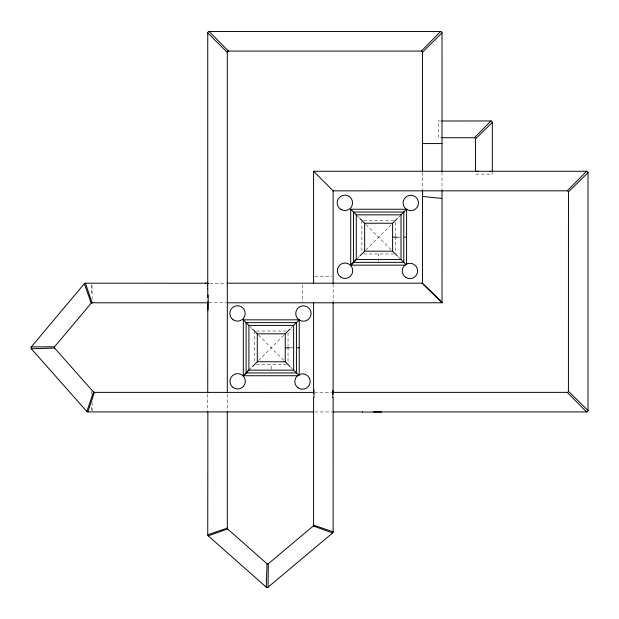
<?xml version="1.0" encoding="UTF-8"?>
<svg xmlns="http://www.w3.org/2000/svg" width="619" height="619" viewBox="0 0 619 619"><rect width="100%" height="100%" fill="white"/><g stroke="black" fill="none" stroke-linecap="round" stroke-linejoin="round"><path stroke-width="0.46" stroke-dasharray="3.1 2.32" d="M271.269 369.21L271.269 364.552M378.642 261.419L378.642 253.968M357.271 258.572L359.353 256.498M365.899 249.944L391.386 224.457M398.605 217.238L400.013 215.83M249.898 369.156L251.306 367.748M258.525 360.529L284.013 335.041M290.667 328.387L292.64 326.414M441.099 120.96L438.345 120.96L438.345 137.728L442.012 137.728M363.794 220.434L393.498 220.434M397.274 237.201L400.075 237.201M363.74 253.968L395.417 253.968M314.808 276.794L331.923 276.794M209.725 283.231L225.935 283.2M208.711 302.792L226.113 302.784M256.421 331.018L286.117 331.018M290.829 347.785L295.487 347.785M256.367 364.552L288.036 364.552M314.522 392.376L332.217 392.369M314.808 411.937L331.923 411.937M357.271 215.83L359.353 217.903M365.899 224.457L391.386 249.944M398.04 256.599L400.013 258.572M249.898 326.414L251.871 328.387M258.525 335.041L284.013 360.529M290.667 367.183L292.64 369.156M492.322 171.262L492.322 174.117L475.554 174.117L475.554 172.214M442.012 172.198L442.012 189.894M422.452 172.198L422.452 189.894M395.417 222.345L395.417 235.762M395.417 236.721L395.417 252.049M361.875 220.434L361.875 252.049M333.146 284.113L333.146 301.848M302.467 285.057L302.467 301.855M288.036 332.929L288.036 346.346M288.036 347.305L288.036 362.633M254.502 331.018L254.502 362.633M227.312 394.233L227.312 411.001M207.744 394.233L207.744 411.001M92.099 285.653L92.099 299.116M92.099 402.582L92.099 411.001M91.21 284.454L91.21 294.427M91.21 391.301L91.21 395.054M91.21 407.248L91.21 411.001"/><path stroke-width="0.93" d="M207.752 283.889L207.744 285.746M333.123 394.411L333.146 302.776M313.609 397.638L313.585 411.906L87.859 411.937A1.385 1.385 0 0 1 86.807 411.465L31.298 348.745A1.393 1.393 0 0 1 31.283 346.926L84.339 283.703A1.385 1.385 0 0 1 85.407 283.208L208.711 283.231M207.775 301.484L207.744 392.369L94.32 392.369A1.122 1.122 0 0 1 93.523 392.044L54.681 348.157A1.114 1.114 0 0 1 54.665 346.694L91.21 303.155A1.13 1.13 0 0 1 92.099 302.792L207.744 302.792M207.868 411.937L207.744 534.793A1.385 1.385 0 0 0 208.216 535.837L266.247 587.152A1.393 1.393 0 0 0 268.073 587.168L268.282 563.77M227.312 285.46L227.312 52.213A1.137 1.137 0 0 1 228.45 51.098L421.338 51.091A1.114 1.114 0 0 1 422.452 52.213L422.452 171.262L441.966 171.262L442.005 123.73A17.665 1.493 -89.9 0 1 442.012 123.305A12.682 3.103 89.4 0 1 441.981 122.91L442.043 121.007L490.921 120.96A1.4 1.4 0 0 1 492.322 122.361L492.322 171.262L586.626 171.262A1.393 1.393 0 0 1 588.019 172.662L588.019 410.536A1.393 1.393 0 0 1 586.626 411.929L373.481 411.937M266.247 587.176L267.029 563.762M442.043 137.712L474.448 137.712A1.106 1.106 0 0 1 475.554 138.842L492.329 122.353M87.844 411.96L94.413 392.345M86.799 411.488L93.531 392.02A1.114 1.114 0 0 0 94.32 392.369M243.6 375.733L248.908 370.139L248.908 325.424L243.321 319.837L299.217 319.837L299.217 375.733L293.623 370.139L248.908 370.139M350.973 265.149L356.289 259.554L356.289 214.839L350.702 209.253L406.59 209.253L406.59 264.181M490.937 120.945L474.502 137.666M440.643 31.507L421.291 51.114A1.122 1.122 0 0 1 422.444 52.228L442.036 32.9A1.393 1.393 0 0 0 440.62 31.53L209.145 31.53A1.393 1.393 0 0 0 207.752 32.923L227.335 52.406M567.259 190.853L586.65 171.239M352.698 263.152L350.702 265.149L405.631 265.149M360.01 255.833L364.668 251.175L392.616 251.175L397.274 255.833M360.01 218.569L364.668 223.227L392.616 223.227L397.274 218.569M406.033 264.584L401.004 259.554L401.004 214.839L406.59 209.253M244.652 374.402L243.321 375.733L298.25 375.733M252.637 366.417L257.295 361.759L257.295 333.811L252.637 329.153M257.295 333.811L285.243 333.811L289.901 329.153M248.908 325.424L293.623 325.424L299.217 319.837M356.289 259.338L350.702 265.149L350.702 209.253M248.908 369.922L243.321 375.733L243.321 319.837M588.042 410.559L568.435 391.208L568.459 191.944L588.042 172.639M475.547 138.842L475.554 171.262L442.012 171.262M313.585 411.937L313.585 525.214A1.114 1.114 0 0 1 313.191 526.065L268.375 563.716A1.114 1.114 0 0 1 266.921 563.7L227.684 529.013A1.114 1.114 0 0 1 227.312 528.169L227.274 411.937M268.073 587.176L332.651 532.92A1.4 1.4 0 0 0 333.146 531.845L333.13 397.576M208.193 535.845L227.653 528.951M207.721 534.801L227.335 528.077M475.562 171.239L476.839 171.27A6.182 1.145 -0.8 0 0 477.148 171.324M313.562 171.239L333.177 190.853L567.337 190.83A1.114 1.114 0 0 1 568.459 191.952M422.444 190.83L422.452 283.185L442.036 302.281M31.275 348.752L54.634 348.071M333.092 283.185L332.488 283.192M313.609 393.808L313.585 392.423L227.312 392.369L227.312 302.784L333.115 302.784M227.281 392.369L226.415 392.376M491.037 171.246L492.322 171.246M490.588 171.254L490.14 171.254M490.062 171.254L478.371 171.277M31.252 346.926L54.611 346.795M205.338 283.231L207.744 283.231L207.744 32.923M332.109 283.192L314.986 283.2M381.598 412.006L362.417 412.022M422.437 143.562L442.036 143.562M422.452 171.262L313.585 171.262L313.585 283.192L226.902 283.2M356.289 214.839L401.004 214.839M392.616 237.201L397.274 237.201M404.725 237.201L406.59 237.201M356.289 259.554L401.004 259.554M422.452 283.185L333.146 283.185L333.146 190.83M333.146 302.784L442.012 302.776L442.036 190.83M285.243 347.785L289.901 347.785M297.352 347.785L299.217 347.785M257.295 361.759L285.243 361.759L289.901 366.417M225.842 392.384L209.237 392.384M333.146 392.369L567.337 392.369A1.137 1.137 0 0 0 568.451 391.231M333.154 411.929L362.51 411.937M208.696 392.376L207.798 392.369M314.259 283.192L313.701 283.192M422.808 196.455L441.656 198.413M333.154 531.845L313.632 525.129M313.214 526.018L332.674 532.928M422.019 283.162L442.043 302.799M567.182 392.369L586.634 411.945M209.121 31.507L228.473 51.114A1.114 1.114 0 0 0 227.312 52.213M84.323 283.68L91.217 303.178M85.399 283.185L92.107 302.815M442.036 120.96L442.012 32.923M227.312 302.784L227.312 285.583M313.585 392.376L313.585 302.776M207.744 283.223L207.752 283.688M207.767 297.414L207.744 288.694M392.616 223.227L392.616 251.175M364.668 223.227L364.668 251.175M293.623 325.424L293.623 370.139M285.243 333.811L285.243 361.759M478.371 171.223A9.935 0.913 0 0 1 477.257 171.215M208.116 295A14.129 0.457 89.5 0 1 208.038 310.142M207.674 288.779A15.993 0.395 89.9 0 1 207.674 285.204M332.821 397.661A16.241 0.526 89.6 0 1 332.829 390.349M313.957 389.978A16.937 0.596 -89.6 0 1 313.965 397.731M403.797 212.046L353.495 212.046L353.495 262.355L403.797 262.355L403.797 212.046M296.424 322.631L246.114 322.631L246.114 372.94L296.424 372.94L296.424 322.631M233.231 387.587A7.683 7.683 0 0 0 245.31 381.993A7.683 7.683 0 0 0 234.423 374.333A7.683 7.683 0 0 0 233.231 387.587M406.056 277.606A7.683 7.683 0 0 0 417.585 270.952A7.683 7.683 0 0 0 406.056 264.298A7.683 7.683 0 0 0 406.056 277.606M341.03 209.516A7.683 7.683 0 0 0 352.559 202.862A7.683 7.683 0 0 0 341.03 196.2A7.683 7.683 0 0 0 341.03 209.516M298.095 387.819A7.683 7.683 0 0 0 310.173 382.225A7.683 7.683 0 0 0 299.294 374.565A7.683 7.683 0 0 0 298.095 387.819M233.077 319.729A7.683 7.683 0 0 0 245.155 314.135A7.683 7.683 0 0 0 234.268 306.467A7.683 7.683 0 0 0 233.077 319.729M406.954 209.601A7.683 7.683 0 0 0 418.483 202.947A7.683 7.683 0 0 0 406.954 196.293A7.683 7.683 0 0 0 406.954 209.601M299.573 320.185A7.683 7.683 0 0 0 311.102 313.531A7.683 7.683 0 0 0 299.573 306.877A7.683 7.683 0 0 0 299.573 320.185M340.605 277.002A7.683 7.683 0 0 0 352.683 271.408A7.683 7.683 0 0 0 341.804 263.748A7.683 7.683 0 0 0 340.605 277.002"/></g></svg>
